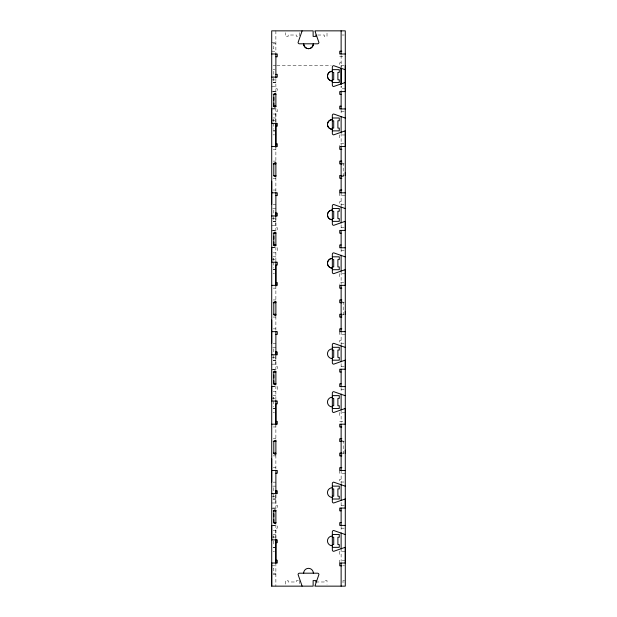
<?xml version="1.0" encoding="UTF-8"?>
<svg xmlns="http://www.w3.org/2000/svg" width="617" height="617" viewBox="0 0 617 617"><rect width="100%" height="100%" fill="white"/><g stroke="black" fill="none" stroke-linecap="round" stroke-linejoin="round"><path stroke-width="0.46" stroke-dasharray="3.08 2.31" d="M275.876 538.425L275.876 528.191L277.264 528.191L277.264 525.414L271.711 525.414M275.876 495.05L275.876 505.284L277.264 505.284L277.264 508.061L272.637 508.061M275.876 356.225L275.876 366.459L277.264 366.459L277.264 369.236L272.637 369.236M275.876 217.4L275.876 227.634L277.264 227.634L277.264 230.411L272.637 230.411M275.876 121.95L275.876 111.716L277.264 111.716L277.264 108.939L271.711 108.939M341.124 65.556L341.124 67.415L341.124 53.987M273.269 48.666L273.794 48.65L273.794 43.807M317.755 35.015L324.233 35.015L324.233 36.403L327.01 36.403L327.01 32.701M342.165 35.015L344.247 35.015M271.711 42.419L275.876 42.419M273.1 43.807L275.876 43.807M271.711 51.211L275.876 51.211M339.736 56.764L345.289 56.764M341.124 62.78L339.736 62.78L339.736 65.556L345.289 65.556M276.832 65.556L331.159 65.556M273.1 65.68L275.876 65.68M273.1 69.59L274.835 69.652M271.711 79.901L275.876 79.901M273.1 82.539L275.876 82.539M273.1 82.593L275.876 82.593M271.711 86.503L275.876 86.503M275.876 88.809L277.264 88.809L277.264 91.586L272.637 91.586M345.289 88.809L341.124 88.809L341.124 86.018L341.124 90.66M271.711 91.702L275.876 91.702M271.711 108.823L275.876 108.823M341.124 111.716L345.289 111.716M273.1 114.022L275.876 114.022M273.1 117.932L275.876 117.986M272.753 119.575L273.794 119.575L273.794 122.629M271.711 120.624L275.876 120.624M273.269 130.873L274.835 130.873M273.1 130.935L275.876 130.935M273.1 134.845L274.488 134.845M345.289 134.969L339.736 134.969L339.736 137.745L341.124 137.745M343.723 143.761L339.736 143.761L339.736 145.612M273.269 149.314L275.876 149.314M273.269 161.114L275.876 161.114M342.011 163.891L344.363 163.891M342.512 175.459L344.363 175.459M341.124 176.501L343.623 176.501M273.1 178.236L275.876 178.236M273.269 190.036L275.876 190.036M345.289 195.589L339.736 195.589L339.736 192.812M341.124 201.605L339.736 201.605L339.736 204.381L345.289 204.381M273.1 204.505L275.876 204.505M272.753 208.477L275.876 208.477M271.711 218.727L275.876 218.727M273.1 221.364L275.876 221.364M273.1 221.418L275.876 221.418M271.711 225.328L275.876 225.328M341.124 227.634L345.289 227.634M271.711 230.527L275.876 230.527M271.711 247.648L275.876 247.648M271.711 247.764L277.264 247.764L277.264 250.541L275.876 250.541M341.124 250.541L345.289 250.541M273.1 252.847L275.876 252.847M273.1 256.811L275.876 256.811M272.753 258.4L273.794 258.4L273.794 261.454M271.711 259.448L275.876 259.448M273.269 269.698L274.835 269.698M273.1 269.76L275.876 269.76M273.1 273.67L274.488 273.67M345.289 273.794L339.736 273.794L339.736 276.57L341.124 276.57M343.723 282.586L339.736 282.586L339.736 284.437M273.269 288.139L275.876 288.139M273.269 299.939L275.876 299.939M342.011 302.716L344.363 302.716M342.512 314.284L344.363 314.284M273.1 317.061L275.876 317.061M273.269 328.861L275.876 328.861M345.289 334.414L339.736 334.414L339.736 331.637M341.124 340.43L339.736 340.43L339.736 343.206L345.289 343.206M273.1 343.33L275.876 343.33M272.753 347.302L275.876 347.302M271.711 357.552L275.876 357.552M273.1 360.189L275.876 360.189M273.1 360.243L275.876 360.243M271.711 364.153L275.876 364.153M341.124 366.459L345.289 366.459M271.711 369.352L275.876 369.352M271.711 386.473L275.876 386.473M271.711 386.589L277.264 386.589L277.264 389.366L275.876 389.366M341.124 389.366L345.289 389.366M273.1 391.672L275.876 391.672M273.1 395.636L275.876 395.636M272.753 397.225L273.794 397.225L273.794 400.279M271.711 398.273L275.876 398.273M273.269 408.523L274.835 408.523M273.1 408.585L275.876 408.585M273.1 412.495L274.488 412.495M345.289 412.619L339.736 412.619L339.736 415.395L341.124 415.395M339.736 421.411L343.723 421.411M273.269 426.964L275.876 426.964M273.269 438.764L275.876 438.764M342.011 441.541L344.363 441.541M342.512 453.109L344.456 453.109M273.1 455.886L275.876 455.886M273.269 467.686L275.876 467.686M345.289 473.239L339.736 473.239L339.736 470.462M341.124 479.255L339.736 479.255L339.736 482.031L345.289 482.031M273.1 482.155L275.876 482.155M272.753 486.127L275.876 486.127M271.711 496.377L275.876 496.377M273.1 499.014L275.876 499.014M273.1 499.068L275.876 499.068M271.711 502.978L275.876 502.978M341.124 505.284L345.289 505.284M271.711 508.177L275.876 508.177M271.711 525.298L275.876 525.298M341.124 528.191L345.289 528.191M273.1 530.497L275.876 530.497M273.1 534.407L275.876 534.461M272.753 536.05L273.794 536.05L273.794 538.248M271.711 537.098L275.876 537.098M273.269 547.348L274.835 547.348M273.1 547.41L275.876 547.41M273.1 551.32L274.488 551.32M345.289 551.444L339.736 551.444L339.736 554.22L341.124 554.22M345.289 560.236L339.736 560.236L339.736 563.013M271.711 565.789L275.876 565.789M342.859 565.789L344.594 565.789M273.1 573.193L275.876 573.193M273.1 574.581L275.876 574.581M298.32 580.597L296.469 580.597L296.469 581.985L288.139 581.985L288.139 580.597L285.363 580.597L285.363 586.15M342.859 580.597L344.594 580.597M315.904 581.985L324.233 581.985L324.233 580.597L327.01 580.597L327.01 584.299M342.165 581.985L344.247 581.985M273.269 568.334L273.794 568.35L273.794 573.193M341.124 109.865L341.124 114.507M341.124 133.11L341.124 145.612M341.124 192.812L341.124 206.24M341.124 224.843L341.124 229.485M341.124 248.69L341.124 253.332M341.124 271.935L341.124 284.437M341.124 331.637L341.124 345.065M341.124 363.668L341.124 368.31M341.124 387.515L341.124 392.157M341.124 410.76L341.124 422.259M341.124 470.462L341.124 483.89M341.124 502.493L341.124 507.135M341.124 526.34L341.124 530.982M341.124 548.667L341.124 561.277M299.245 32.701L299.245 36.403L296.469 36.403L296.469 35.015L288.139 35.015L288.139 36.403L285.363 36.403L285.363 32.701M299.245 580.597L299.245 584.299M275.876 30.85L275.876 53.987M275.876 78.513L275.876 92.396M275.876 108.129L275.876 122.012M275.876 146.537L275.876 163.891M275.876 177.542L275.876 192.812M275.876 217.338L275.876 231.221M275.876 246.954L275.876 260.837M275.876 285.363L275.876 302.716M275.876 316.367L275.876 331.637M275.876 356.163L275.876 370.046M275.876 385.779L275.876 399.662M275.876 424.188L275.876 441.541M275.876 455.192L275.876 470.462M275.876 494.988L275.876 508.871M275.876 524.604L275.876 538.487M275.876 563.013L275.876 586.15M273.794 71.233L273.794 76.786M273.794 77.711L273.794 80.95M273.794 123.277L273.794 129.292M273.794 210.058L273.794 215.611M273.794 216.536L273.794 219.775M273.794 262.102L273.794 268.117M273.794 348.883L273.794 354.436M273.794 355.361L273.794 358.6M273.794 400.927L273.794 406.942M273.794 487.708L273.794 492.335M273.794 494.186L273.794 497.425M273.794 540.908L273.794 545.767M342.551 440.569A1.041 1.041 0 0 1 343.206 441.541L343.206 453.109A1.041 1.041 0 0 1 342.551 454.081M342.551 301.744A1.041 1.041 0 0 1 343.206 302.716L343.206 314.284A1.041 1.041 0 0 1 342.551 315.256M342.551 162.919A1.041 1.041 0 0 1 343.206 163.891L343.206 175.459A1.041 1.041 0 0 1 342.551 176.431"/><path stroke-width="0.93" d="M315.904 581.985L315.904 580.597L313.127 580.597L313.127 586.15L271.711 586.15L271.711 563.013L277.264 563.013L277.264 560.236L275.876 560.236M271.711 528.306L271.711 539.875L277.264 539.875L277.264 542.652L275.876 542.652M271.711 527.674L271.711 525.414M271.711 482.031L271.711 458.894M271.711 389.481L271.711 401.05L277.264 401.05L277.264 403.827L275.876 403.827L275.876 424.188M271.711 388.849L271.711 386.589M271.711 343.206L271.711 320.069M271.711 250.656L271.711 262.225L277.264 262.225L277.264 265.002L275.876 265.002L275.876 285.363M271.711 250.024L271.711 247.764M271.711 204.381L271.711 181.244M271.711 111.831L271.711 123.4L277.264 123.4L277.264 126.176L275.876 126.176M271.711 111.199L271.711 108.939M273.447 522.522L275.876 522.522A1.041 1.041 0 0 1 274.835 523.563A1.041 1.041 0 0 1 273.794 522.522L273.794 519.63M273.794 516.737L273.794 513.845M273.447 383.697L275.876 383.697A1.041 1.041 0 0 1 274.835 384.738A1.041 1.041 0 0 1 273.794 383.697L273.794 380.805M273.794 377.913L273.794 375.02M273.447 244.872L275.876 244.872A1.041 1.041 0 0 1 274.835 245.913A1.041 1.041 0 0 1 273.794 244.872L273.794 241.98M273.794 239.088L273.794 236.195M273.447 106.047L275.876 106.047A1.041 1.041 0 0 1 274.835 107.088A1.041 1.041 0 0 1 273.794 106.047L273.794 103.155M273.794 100.263L273.794 97.37M275.876 539.351L275.876 563.013L275.876 539.875M275.876 494.124L275.876 490.399M275.876 355.299L275.876 351.574M275.876 216.474L275.876 212.749M275.876 146.537L275.876 122.876M341.124 68.348L341.124 84.159L341.124 68.263M345.289 453.109L345.289 450.217M345.289 314.284L345.289 311.392M345.289 175.459L345.289 172.567M345.289 65.556L345.289 91.586L339.736 91.586L339.736 94.362L341.124 94.362M341.818 51.211L339.736 51.211L339.736 53.987L345.289 53.987M271.711 53.987L277.264 53.987L277.264 56.764L275.876 56.764M332.332 69.652L339.273 69.652L339.273 72.428L337.885 72.428L337.885 79.763L339.273 79.763L339.273 82.539L332.332 82.539M332.332 72.428L333.72 72.428L333.72 79.763L332.332 79.763M275.876 74.349L277.264 74.349L277.264 77.125L271.711 77.125M273.269 94.478L275.876 94.478A1.041 1.041 0 0 0 274.835 93.437A1.041 1.041 0 0 0 273.794 94.478L273.794 106.047M341.124 106.163L339.736 106.163L339.736 108.939L345.289 108.939M332.332 117.986L339.273 117.986L339.273 120.762L337.885 120.762L337.885 128.097L339.273 128.097L339.273 130.873L332.332 130.873M332.332 120.762L333.72 120.762L333.72 128.097L332.332 128.097M275.876 143.761L277.264 143.761L277.264 146.537L271.711 146.537M341.818 149.314L339.736 149.314L339.736 146.537L345.289 146.537L345.289 130.873A1.388 1.388 0 0 0 344.895 130.935L333.72 134.845A1.388 1.388 0 0 1 332.332 133.457L332.332 115.41A1.388 1.388 0 0 1 333.72 114.022L344.895 117.932A1.388 1.388 0 0 0 345.289 117.986M341.818 161.114L339.736 161.114L339.736 163.891L341.818 163.891M273.269 163.891L275.876 163.891A1.041 1.041 0 0 0 274.835 162.849A1.041 1.041 0 0 0 273.794 163.891L273.794 175.459A1.041 1.041 0 0 0 274.835 176.501A1.041 1.041 0 0 0 275.876 175.459L273.447 175.459M341.818 175.459L339.736 175.459L339.736 178.236L341.818 178.236M341.818 190.036L339.736 190.036L339.736 192.812L345.289 192.812M271.711 192.812L277.264 192.812L277.264 195.589L275.876 195.589M332.332 208.477L339.273 208.477L339.273 211.253L337.885 211.253L337.885 218.588L339.273 218.588L339.273 221.364L332.332 221.364M332.332 211.253L333.72 211.253L333.72 218.588L332.332 218.588M275.876 213.173L277.264 213.173L277.264 215.95L271.711 215.95M341.124 233.187L339.736 233.187L339.736 230.411L345.289 230.411L345.289 221.364A1.388 1.388 0 0 0 344.895 221.418L333.72 225.328A1.388 1.388 0 0 1 332.332 223.94L332.332 205.893A1.388 1.388 0 0 1 333.72 204.505L344.895 208.415A1.388 1.388 0 0 0 345.289 208.477M273.269 233.303L275.876 233.303A1.041 1.041 0 0 0 274.835 232.262A1.041 1.041 0 0 0 273.794 233.303L273.794 244.872M341.124 244.988L339.736 244.988L339.736 247.764L345.289 247.764M332.332 256.811L339.273 256.811L339.273 259.587L337.885 259.587L337.885 266.922L339.273 266.922L339.273 269.698L332.332 269.698M332.332 259.587L333.72 259.587L333.72 266.922L332.332 266.922M275.876 282.586L277.264 282.586L277.264 285.363L271.711 285.363M341.818 288.139L339.736 288.139L339.736 285.363L345.289 285.363L345.289 269.698A1.388 1.388 0 0 0 344.895 269.76L333.72 273.67A1.388 1.388 0 0 1 332.332 272.282L332.332 254.235A1.388 1.388 0 0 1 333.72 252.847L344.895 256.757A1.388 1.388 0 0 0 345.289 256.811M341.818 299.939L339.736 299.939L339.736 302.716L341.818 302.716M273.269 302.716L275.876 302.716A1.041 1.041 0 0 0 274.835 301.674A1.041 1.041 0 0 0 273.794 302.716L273.794 314.284A1.041 1.041 0 0 0 274.835 315.326A1.041 1.041 0 0 0 275.876 314.284L273.447 314.284M341.818 314.284L339.736 314.284L339.736 317.061L341.818 317.061M341.818 328.861L339.736 328.861L339.736 331.637L345.289 331.637M271.711 331.637L277.264 331.637L277.264 334.414L275.876 334.414M332.332 347.302L339.273 347.302L339.273 350.078L337.885 350.078L337.885 357.413L339.273 357.413L339.273 360.189L332.332 360.189M332.332 350.078L333.72 350.078L333.72 357.413L332.332 357.413M275.876 351.998L277.264 351.998L277.264 354.775L271.711 354.775M341.124 372.012L339.736 372.012L339.736 369.236L345.289 369.236L345.289 360.189A1.388 1.388 0 0 0 344.895 360.243L333.72 364.153A1.388 1.388 0 0 1 332.332 362.765L332.332 344.718A1.388 1.388 0 0 1 333.72 343.33L344.895 347.24A1.388 1.388 0 0 0 345.289 347.302M273.269 372.128L275.876 372.128A1.041 1.041 0 0 0 274.835 371.087A1.041 1.041 0 0 0 273.794 372.128L273.794 383.697M341.124 383.813L339.736 383.813L339.736 386.589L345.289 386.589M332.332 395.636L339.273 395.636L339.273 398.412L337.885 398.412L337.885 405.747L339.273 405.747L339.273 408.523L332.332 408.523M332.332 398.412L333.72 398.412L333.72 405.747L332.332 405.747M275.876 421.411L277.264 421.411L277.264 424.188L271.711 424.188M341.818 426.964L339.736 426.964L339.736 424.188L345.289 424.188L345.289 408.523A1.388 1.388 0 0 0 344.895 408.585L333.72 412.495A1.388 1.388 0 0 1 332.332 411.107L332.332 393.06A1.388 1.388 0 0 1 333.72 391.672L344.895 395.582A1.388 1.388 0 0 0 345.289 395.636M341.818 438.764L339.736 438.764L339.736 441.541L341.818 441.541M273.269 441.541L275.876 441.541A1.041 1.041 0 0 0 274.835 440.499A1.041 1.041 0 0 0 273.794 441.541L273.794 453.109A1.041 1.041 0 0 0 274.835 454.151A1.041 1.041 0 0 0 275.876 453.109L273.447 453.109M341.818 453.109L339.736 453.109L339.736 455.886L341.818 455.886M341.818 467.686L339.736 467.686L339.736 470.462L345.289 470.462M271.711 470.462L277.264 470.462L277.264 473.239L275.876 473.239M332.332 486.127L339.273 486.127L339.273 488.903L337.885 488.903L337.885 496.238L339.273 496.238L339.273 499.014L332.332 499.014M332.332 488.903L333.72 488.903L333.72 496.238L332.332 496.238M275.876 490.823L277.264 490.823L277.264 493.6L271.711 493.6M341.124 510.837L339.736 510.837L339.736 508.061L345.289 508.061L345.289 499.014A1.388 1.388 0 0 0 344.895 499.068L333.72 502.978A1.388 1.388 0 0 1 332.332 501.59L332.332 483.543A1.388 1.388 0 0 1 333.72 482.155L344.895 486.065A1.388 1.388 0 0 0 345.289 486.127M273.269 510.953L275.876 510.953A1.041 1.041 0 0 0 274.835 509.912A1.041 1.041 0 0 0 273.794 510.953L273.794 522.522M341.124 522.638L339.736 522.638L339.736 525.414L345.289 525.414M332.332 534.461L339.273 534.461L339.273 537.237L337.885 537.237L337.885 544.572L339.273 544.572L339.273 547.348L332.332 547.348M332.332 537.237L333.72 537.237L333.72 544.572L332.332 544.572M341.818 565.789L339.736 565.789L339.736 563.013L345.289 563.013L345.289 547.348A1.388 1.388 0 0 0 344.895 547.41L333.72 551.32A1.388 1.388 0 0 1 332.332 549.932L332.332 531.885A1.388 1.388 0 0 1 333.72 530.497L344.895 534.407A1.388 1.388 0 0 0 345.289 534.461M341.124 30.85L341.124 53.987M341.124 91.586L341.124 108.939M341.124 116.366L341.124 132.262M341.124 146.537L341.124 192.812M341.124 207.088L341.124 222.984M341.124 230.411L341.124 247.764M341.124 255.191L341.124 271.087M341.124 285.363L341.124 331.637M341.124 345.913L341.124 361.809M341.124 369.236L341.124 386.589M341.124 394.016L341.124 409.912M341.124 424.188L341.124 470.462M341.124 484.738L341.124 500.634M341.124 508.061L341.124 525.414M341.124 532.841L341.124 548.737M341.124 563.013L341.124 586.15M315.904 35.015L315.904 36.403L313.127 36.403L313.127 30.85L271.711 30.85L271.711 586.15M275.876 53.987L275.876 77.649M275.876 93.784L275.876 106.741M275.876 123.4L275.876 147.232M275.876 162.502L275.876 176.848M275.876 192.812L275.876 215.95M275.876 232.609L275.876 245.566M275.876 261.701L275.876 286.057M275.876 301.327L275.876 315.673M275.876 331.637L275.876 354.775M275.876 371.434L275.876 384.391M275.876 400.526L275.876 424.882M275.876 440.152L275.876 454.498M275.876 470.462L275.876 493.6M275.876 510.259L275.876 523.216M341.432 176.192A1.041 1.041 0 0 1 341.124 175.459M341.124 163.891A1.041 1.041 0 0 1 341.432 163.158M341.432 315.017A1.041 1.041 0 0 1 341.124 314.284M341.124 302.716A1.041 1.041 0 0 1 341.432 301.983M341.432 453.842A1.041 1.041 0 0 1 341.124 453.109M341.124 441.541A1.041 1.041 0 0 1 341.432 440.808M302.052 30.85A1.388 1.388 0 0 1 301.998 31.251L298.088 42.419A1.388 1.388 0 0 0 299.476 43.807L317.524 43.807A1.388 1.388 0 0 0 318.912 42.419L315.002 31.251A1.388 1.388 0 0 1 314.94 30.85L345.289 30.85L345.289 586.15L314.94 586.15A1.388 1.388 0 0 1 315.002 585.757L318.912 574.581A1.388 1.388 0 0 0 317.524 573.193L299.476 573.193A1.388 1.388 0 0 0 298.088 574.581L301.998 585.757A1.388 1.388 0 0 1 302.052 586.15M303.641 573.193A4.859 4.859 0 0 1 308.5 568.334A4.859 4.859 0 0 1 313.359 573.193M332.332 545.767A4.859 4.859 0 0 1 327.473 540.908A4.859 4.859 0 0 1 332.332 536.05M332.332 497.425A4.859 4.859 0 0 1 327.473 492.567A4.859 4.859 0 0 1 332.332 487.708M345.289 69.652A1.388 1.388 0 0 1 344.895 69.59L333.72 65.68A1.388 1.388 0 0 0 332.332 67.068L332.332 85.115A1.388 1.388 0 0 0 333.72 86.503L344.895 82.593A1.388 1.388 0 0 1 345.289 82.539M332.332 406.942A4.859 4.859 0 0 1 327.473 402.083A4.859 4.859 0 0 1 332.332 397.225M332.332 358.6A4.859 4.859 0 0 1 327.473 353.742A4.859 4.859 0 0 1 332.332 348.883M308.5 48.666A4.859 4.859 0 0 0 313.359 43.807A4.859 4.859 0 0 1 308.5 48.666A4.859 4.859 0 0 1 303.641 43.807A4.859 4.859 0 0 0 308.5 48.666M327.473 124.433A4.859 4.859 0 0 0 332.332 129.292A4.859 4.859 0 0 1 327.473 124.433A4.859 4.859 0 0 1 332.332 119.575A4.859 4.859 0 0 0 327.473 124.433M327.473 76.092A4.859 4.859 0 0 0 332.332 80.95A4.859 4.859 0 0 1 327.473 76.092A4.859 4.859 0 0 1 332.332 71.233A4.859 4.859 0 0 0 327.473 76.092M327.473 263.258A4.859 4.859 0 0 0 332.332 268.117A4.859 4.859 0 0 1 327.473 263.258A4.859 4.859 0 0 1 332.332 258.4A4.859 4.859 0 0 0 327.473 263.258M327.473 214.917A4.859 4.859 0 0 0 332.332 219.775A4.859 4.859 0 0 1 327.473 214.917A4.859 4.859 0 0 1 332.332 210.058A4.859 4.859 0 0 0 327.473 214.917"/></g></svg>
